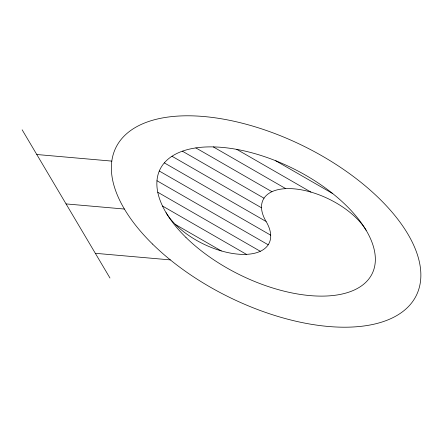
<?xml version="1.0" encoding="UTF-8"?>
<svg xmlns="http://www.w3.org/2000/svg" width="443" height="443" viewBox="0 0 443 443"><rect width="100%" height="100%" fill="white"/><g stroke="black" fill="none" stroke-linecap="round" stroke-linejoin="round"><path stroke-width="0.66" d="M36.786 154.513L111.808 161.108M66.057 203.913L124.405 209.041M95.323 253.307L170.345 259.903M275.712 160.759L332.704 193.58M236.795 149.391L310.931 192.085M213.31 146.91L285.785 188.652M195.878 147.918L271.908 191.703M182.389 151.19L264.022 198.204M171.995 156.252L261.525 207.811M164.336 162.886L266.11 221.5A59.091 29.725 26.2 0 1 294.174 188.851A59.091 29.725 26.2 0 1 366.139 230.294M159.297 171.031L270.701 235.189M156.988 180.744L268.203 244.796M157.774 192.245L260.312 251.297M162.509 206.017L246.441 254.348M175.467 224.518L221.295 250.915M22.15 129.816L109.958 278.005M266.11 221.5A59.091 29.725 26.2 0 1 238.052 254.149A59.091 29.725 26.2 0 1 166.081 212.706M152.542 244.06A167.426 84.22 26.2 0 0 413.939 299.656A167.426 84.22 26.2 0 0 231.855 120.784A167.426 84.22 26.2 0 0 152.542 244.06M185.944 237.426A118.181 59.445 26.2 0 0 370.459 276.67A118.181 59.445 26.2 0 0 241.928 150.404A118.181 59.445 26.2 0 0 185.944 237.426"/></g></svg>
